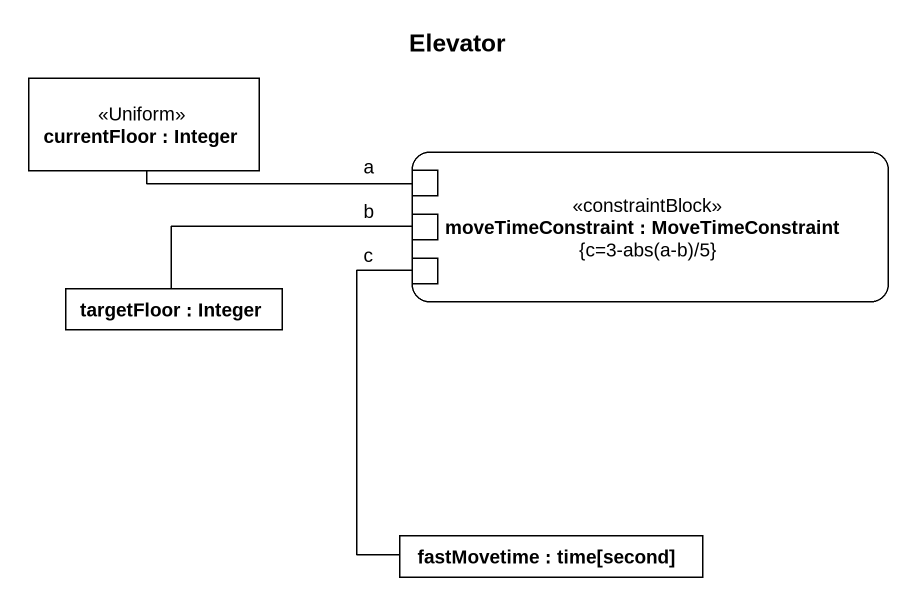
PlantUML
@startuml
title Elevator
rectangle "currentFloor : Integer" as currentFloor <<Uniform>>
rectangle "moveTimeConstraint : MoveTimeConstraint\n{c=3-abs(a-b)/5}" as moveTimeConstraint <<constraintBlock>> {
  port a
  port b
  port c
}
rectangle "targetFloor : Integer" as targetFloor
rectangle "fastMovetime : time[second]" as fastMovetime
currentFloor -right- a
targetFloor -right- b
fastMovetime -up- c
@enduml
